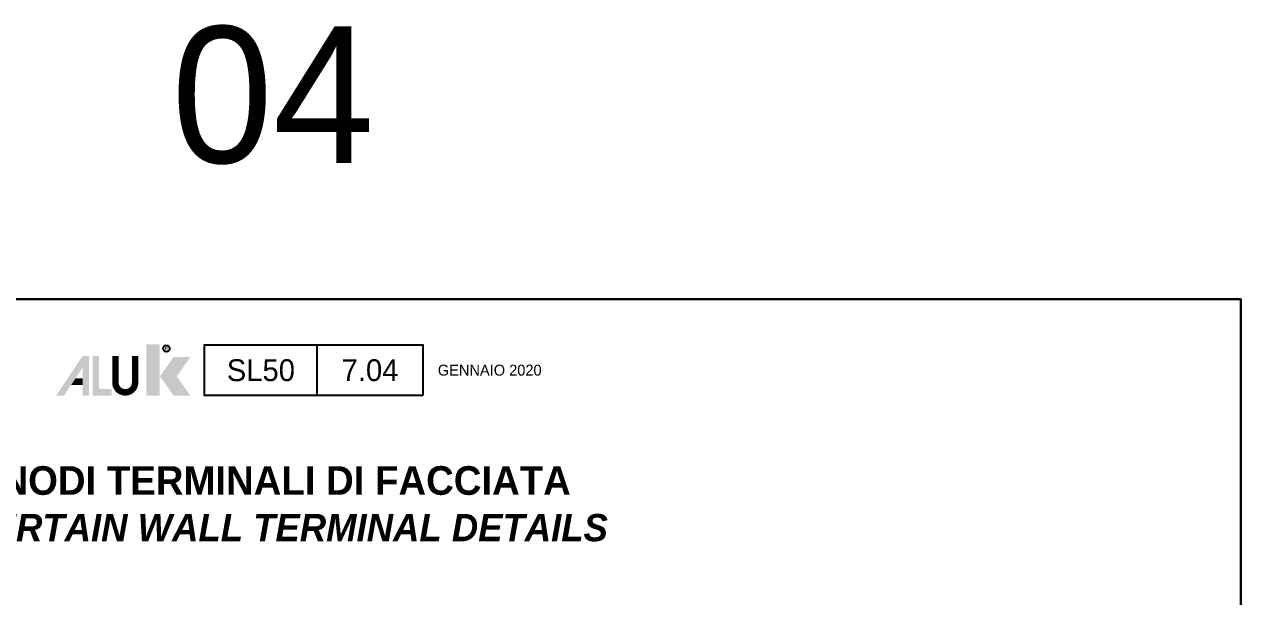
# Model space of a CAD drawing. Header units: millimetres. Extents: x -153 to 2280, y 0 to 724.
# Drawn here: x 766.3 to 900, y 661.3 to 724.2 of the extents above; entities that cross this region are included whole.
import ezdxf
from ezdxf.enums import TextEntityAlignment as Align

# ---------------------------------------------------------------- set-up
doc = ezdxf.new("R2010")
doc.units = ezdxf.units.MM
doc.header["$LTSCALE"] = 0.025
doc.header["$MEASUREMENT"] = 0
doc.layers.add('MARCHIO', color=7, linetype='Continuous')
doc.layers.add('TESTO', color=2, linetype='Continuous')
doc.styles.add('Aluk Text', font='GOTHIC.TTF')
doc.styles.add('CARTIGLIO', font='GOTHIC.TTF')
doc.styles.get("Standard").update_dxf_attribs({"font": 'arial.ttf'})

# ---------------------------------------------------------------- blocks, each defined once
blk = doc.blocks.new('NMC')
at = {"layer": 'MARCHIO'}
blk.add_line((3.48, -10.6), (3.48, -5), dxfattribs=at)
blk.add_lwpolyline([(15.08, -10.6), (-8.93, -10.6), (-8.93, -5), (15.08, -5)], close=True, dxfattribs=at)
at = {"layer": 'MARCHIO', "const_width": 0.715}
blk.add_lwpolyline([(-16.55, -6.25), (-16.55, -9.16, -1), (-18.71, -9.16), (-18.71, -6.25)], format="xyb", dxfattribs=at)
at = {"layer": 'MARCHIO'}
blk.add_circle((-13.11, -5.43), 0.354, dxfattribs=at)
for points in [[(-15.33, -4.97), (-13.83, -4.97), (-15.33, -10.6), (-13.83, -10.6)], [(-25.23, -10.6), (-24.37, -10.6), (-22.33, -6.25), (-22.31, -7.51)], [(-22.33, -6.25), (-22.31, -7.51), (-21.6, -6.25), (-21.6, -10.6)], [(-21.23, -6.25), (-20.51, -6.25), (-21.23, -10.6), (-20.51, -9.88)], [(-12.31, -6.35), (-10.47, -6.35), (-13.81, -8.47), (-11.97, -8.47)], [(-22.31, -10.6), (-21.6, -10.6), (-22.31, -7.51)], [(-23.11, -8.71), (-23.58, -9.42), (-22.31, -8.71), (-22.31, -9.42)], [(-13.81, -8.47), (-11.97, -8.47), (-12.31, -10.6), (-10.47, -10.6)], [(-20.51, -9.88), (-21.23, -10.6), (-19.14, -9.88), (-19.14, -10.6)]]:
    blk.add_solid(points, dxfattribs=at)
blk.add_text('R', height=0.356, dxfattribs=at).set_placement((-13.11, -5.43), align=Align.MIDDLE)
at = {"layer": 'MARCHIO', "color": 2, "style": 'CARTIGLIO'}
for tag, p in [('SERIE', (-2.72, -7.8)), ('PAG', (9.28, -7.8))]:
    blk.add_attdef(tag, text='', height=2.4, dxfattribs=at).set_placement(p, align=Align.MIDDLE)
blk.add_attdef('REVISIONE', text='', height=1.2, dxfattribs=at).set_placement((16.73, -7.8), align=Align.MIDDLE_LEFT)

msp = doc.modelspace()

# ---------------------------------------------------------------- linework, layer by layer
at = {"layer": 'MARCHIO'}
for points in [[(690, 397), (690, 694), (900, 694), (900, 397)], [(690, 397), (690, 694), (900, 694), (900, 397)], [(690, 397), (900, 397), (900, 694), (690, 694)]]:
    msp.add_lwpolyline(points, close=True, dxfattribs=at)

# ---------------------------------------------------------------- block references
msp.add_blockref('NMC', (795, 694), dxfattribs=at).add_auto_attribs({'REVISIONE': 'GENNAIO 2020', 'SERIE': 'SL50', 'PAG': '7.04'})

# ---------------------------------------------------------------- texts
at = {"layer": 'TESTO', "style": 'Aluk Text'}
msp.add_text('04', height=15, dxfattribs=at).set_placement((782.448, 708.989))
at = {"layer": 'TESTO', "insert": (795, 671.5), "char_height": 3, "width": 169.41468, "attachment_point": 5, "style": 'Aluk Text'}
msp.add_mtext('{\\fCentury Gothic|b1|i0|c0|p34;\\H1.05x;NODI TERMINALI DI FACCIATA\\P\\fCentury Gothic|b1|i1|c0|p34;\\H0.95238x;CURTAIN WALL TERMINAL DETAILS}', dxfattribs=at)

doc.saveas('drawing.dxf')
